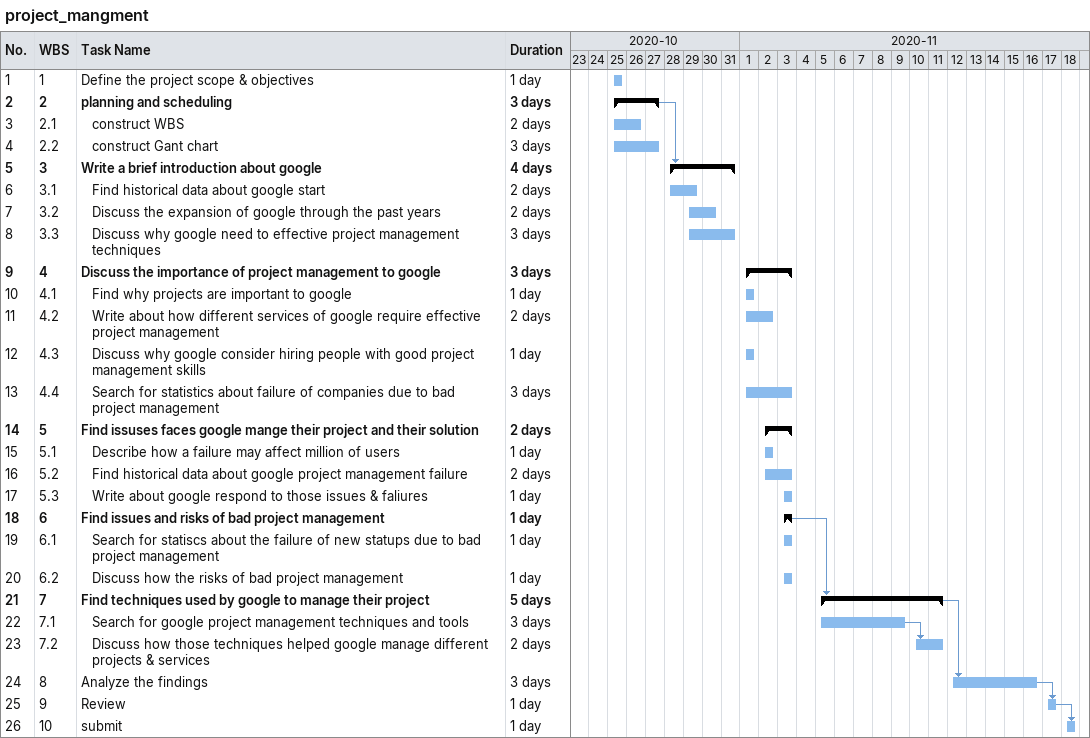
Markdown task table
project_mangment

| ID | WBS | Task | Duration | Start | Finish | Predecessors |
|---|---|---|---|---|---|---|
| 1 | 1 | Define the project scope & objectives | 1d | 2020-10-25 | 2020-10-25 |  |
| 2 | 2 | **planning and scheduling** | 3d | 2020-10-25 | 2020-10-27 |  |
| 3 | 2.1 | construct WBS | 2d | 2020-10-25 | 2020-10-26 |  |
| 4 | 2.2 | construct Gant chart | 3d | 2020-10-25 | 2020-10-27 |  |
| 5 | 3 | **Write a brief introduction about google** | 4d | 2020-10-28 | 2020-10-31 | 2 |
| 6 | 3.1 | Find historical data about google start | 2d | 2020-10-28 | 2020-10-29 |  |
| 7 | 3.2 | Discuss the expansion of google through the past years | 2d | 2020-10-29 | 2020-10-30 |  |
| 8 | 3.3 | Discuss why google need to effective project management techniques | 3d | 2020-10-29 | 2020-10-31 |  |
| 9 | 4 | **Discuss the importance of project management to google** | 3d | 2020-11-01 | 2020-11-03 |  |
| 10 | 4.1 | Find why projects are important to google | 1d | 2020-11-01 | 2020-11-01 |  |
| 11 | 4.2 | Write about how different services of google require effective project management | 2d | 2020-11-01 | 2020-11-02 |  |
| 12 | 4.3 | Discuss why google consider hiring people with good project management skills | 1d | 2020-11-01 | 2020-11-01 |  |
| 13 | 4.4 | Search for statistics about failure of companies due to bad project management | 3d | 2020-11-01 | 2020-11-03 |  |
| 14 | 5 | **Find issuses faces google mange their project and their solution** | 2d | 2020-11-02 | 2020-11-03 |  |
| 15 | 5.1 | Describe how a failure may affect million of users | 1d | 2020-11-02 | 2020-11-02 |  |
| 16 | 5.2 | Find historical data about google project management failure | 2d | 2020-11-02 | 2020-11-03 |  |
| 17 | 5.3 | Write about google respond to those issues & faliures | 1d | 2020-11-03 | 2020-11-03 |  |
| 18 | 6 | **Find issues and risks of bad project management** | 1d | 2020-11-03 | 2020-11-03 |  |
| 19 | 6.1 | Search for statiscs about the failure of new statups due to bad project management | 1d | 2020-11-03 | 2020-11-03 |  |
| 20 | 6.2 | Discuss how the risks of bad project management | 1d | 2020-11-03 | 2020-11-03 |  |
| 21 | 7 | **Find techniques used by google to manage their project** | 5d | 2020-11-05 | 2020-11-11 | 18 |
| 22 | 7.1 | Search for google project management techniques and tools | 3d | 2020-11-05 | 2020-11-09 |  |
| 23 | 7.2 | Discuss how those techniques helped google manage different projects & services | 2d | 2020-11-10 | 2020-11-11 | 22 |
| 24 | 8 | Analyze the findings | 3d | 2020-11-12 | 2020-11-16 | 21 |
| 25 | 9 | Review | 1d | 2020-11-17 | 2020-11-17 | 24 |
| 26 | 10 | submit | 1d | 2020-11-18 | 2020-11-18 | 25 |
